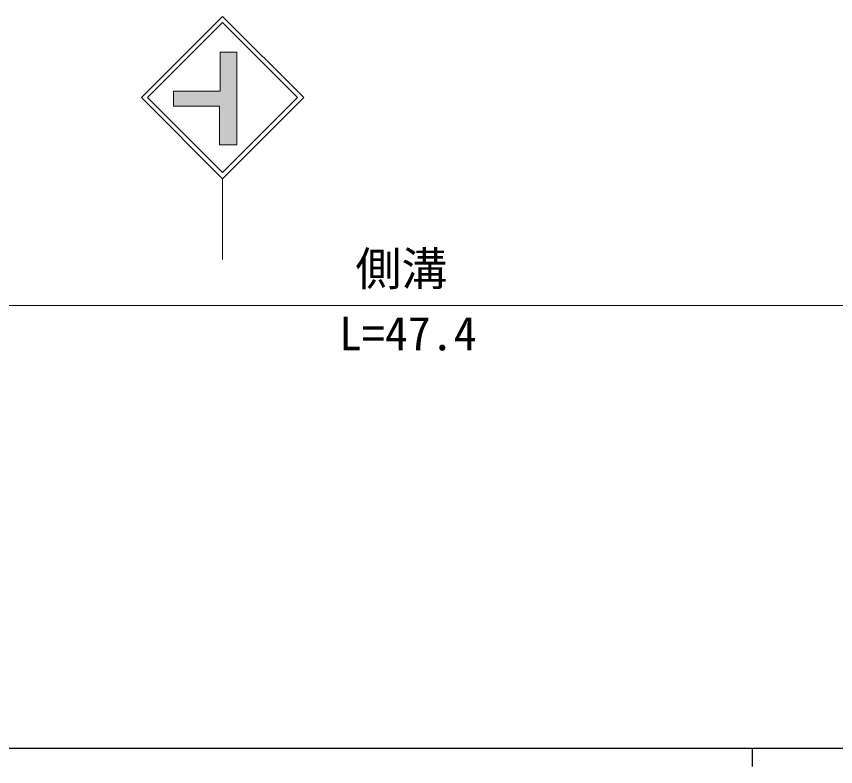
# Model space of a CAD drawing. Units: millimetres, scale not verified. Extents: x 40000 to 680000, y 20000 to 380000.
# Drawn here: x 128016 to 172533, y 204000 to 244789 of the extents above; entities that cross this region are included whole.
import ezdxf
from ezdxf.enums import TextEntityAlignment as Align

# ---------------------------------------------------------------- set-up
doc = ezdxf.new("R2010")
doc.units = ezdxf.units.MM
doc.header["$LTSCALE"] = 1000
for name, color, linetype, lineweight in [('M-STR-HTXT', 7, 'Continuous', 13), ('M-STR-STRC', 7, 'Continuous', 13), ('M-TTL-BAND', 7, 'Continuous', 25)]:
    doc.layers.add(name, color=color, linetype=linetype, lineweight=lineweight)
doc.styles.add('ＭＳ ゴシック', font='')
doc.styles.get('ＭＳ ゴシック').set_extended_font_data('MS Gothic')

msp = doc.modelspace()

# ---------------------------------------------------------------- hatches: boundary and pattern name
at = {"layer": 'M-STR-STRC'}
for points in [[(139045, 237799), (139045, 239904), (136547, 239904), (136547, 240727), (139081, 240727), (139081, 242849), (139994, 242849), (139994, 237799)], [(139045, 237799), (139045, 239904), (136547, 239904), (136547, 240727), (139081, 240727), (139081, 242849), (139994, 242849), (139994, 237799)], [(139045, 237799), (139045, 239904), (136547, 239904), (136547, 240727), (139081, 240727), (139081, 242849), (139994, 242849), (139994, 237799)], [(139045, 237799), (139045, 239904), (136547, 239904), (136547, 240727), (139081, 240727), (139081, 242849), (139994, 242849), (139994, 237799)], [(139045, 237799), (139045, 239904), (136547, 239904), (136547, 240727), (139081, 240727), (139081, 242849), (139994, 242849), (139994, 237799)], [(139994, 242849), (139081, 242849), (139081, 240727), (136547, 240727), (136547, 239904), (139045, 239904), (139045, 237799), (139994, 237799)]]:
    msp.add_hatch(color=256, dxfattribs=at).paths.add_polyline_path(points)

# ---------------------------------------------------------------- linework, layer by layer
at = {"layer": 'M-STR-HTXT'}
msp.add_line((125976, 229070), (174090, 229070), dxfattribs=at)
at = {"layer": 'M-STR-STRC'}
for p, q in [((139221, 244789), (134809, 240377)), ((139221, 244450), (135148, 240377)), ((143633, 240377), (139221, 244789)), ((143294, 240377), (139221, 244450)), ((139994, 242849), (139081, 242849)), ((139081, 242849), (139081, 240727)), ((139994, 237799), (139994, 242849)), ((139081, 240727), (136547, 240727)), ((136547, 240727), (136547, 239904)), ((134809, 240377), (139221, 235965)), ((135148, 240377), (139221, 236304)), ((139221, 235965), (143633, 240377)), ((139221, 236304), (143294, 240377)), ((136547, 239904), (139045, 239904)), ((139045, 239904), (139045, 237799)), ((139045, 237799), (139994, 237799)), ((139221, 235965), (139221, 231572))]:
    msp.add_line(p, q, dxfattribs=at)
at = {"layer": 'M-TTL-BAND'}
for p, q in [((40000, 205000), (579000, 205000)), ((168000, 205000), (168000, 204000))]:
    msp.add_line(p, q, dxfattribs=at)

# ---------------------------------------------------------------- texts
at = {"layer": 'M-STR-HTXT', "style": 'ＭＳ ゴシック'}
for s, p in [('側溝', (146437, 229606)), ('L=47.4', (145547, 226082))]:
    msp.add_text(s, height=1833, dxfattribs=at).set_placement(p, align=Align.BOTTOM_LEFT)

doc.saveas('drawing.dxf')
